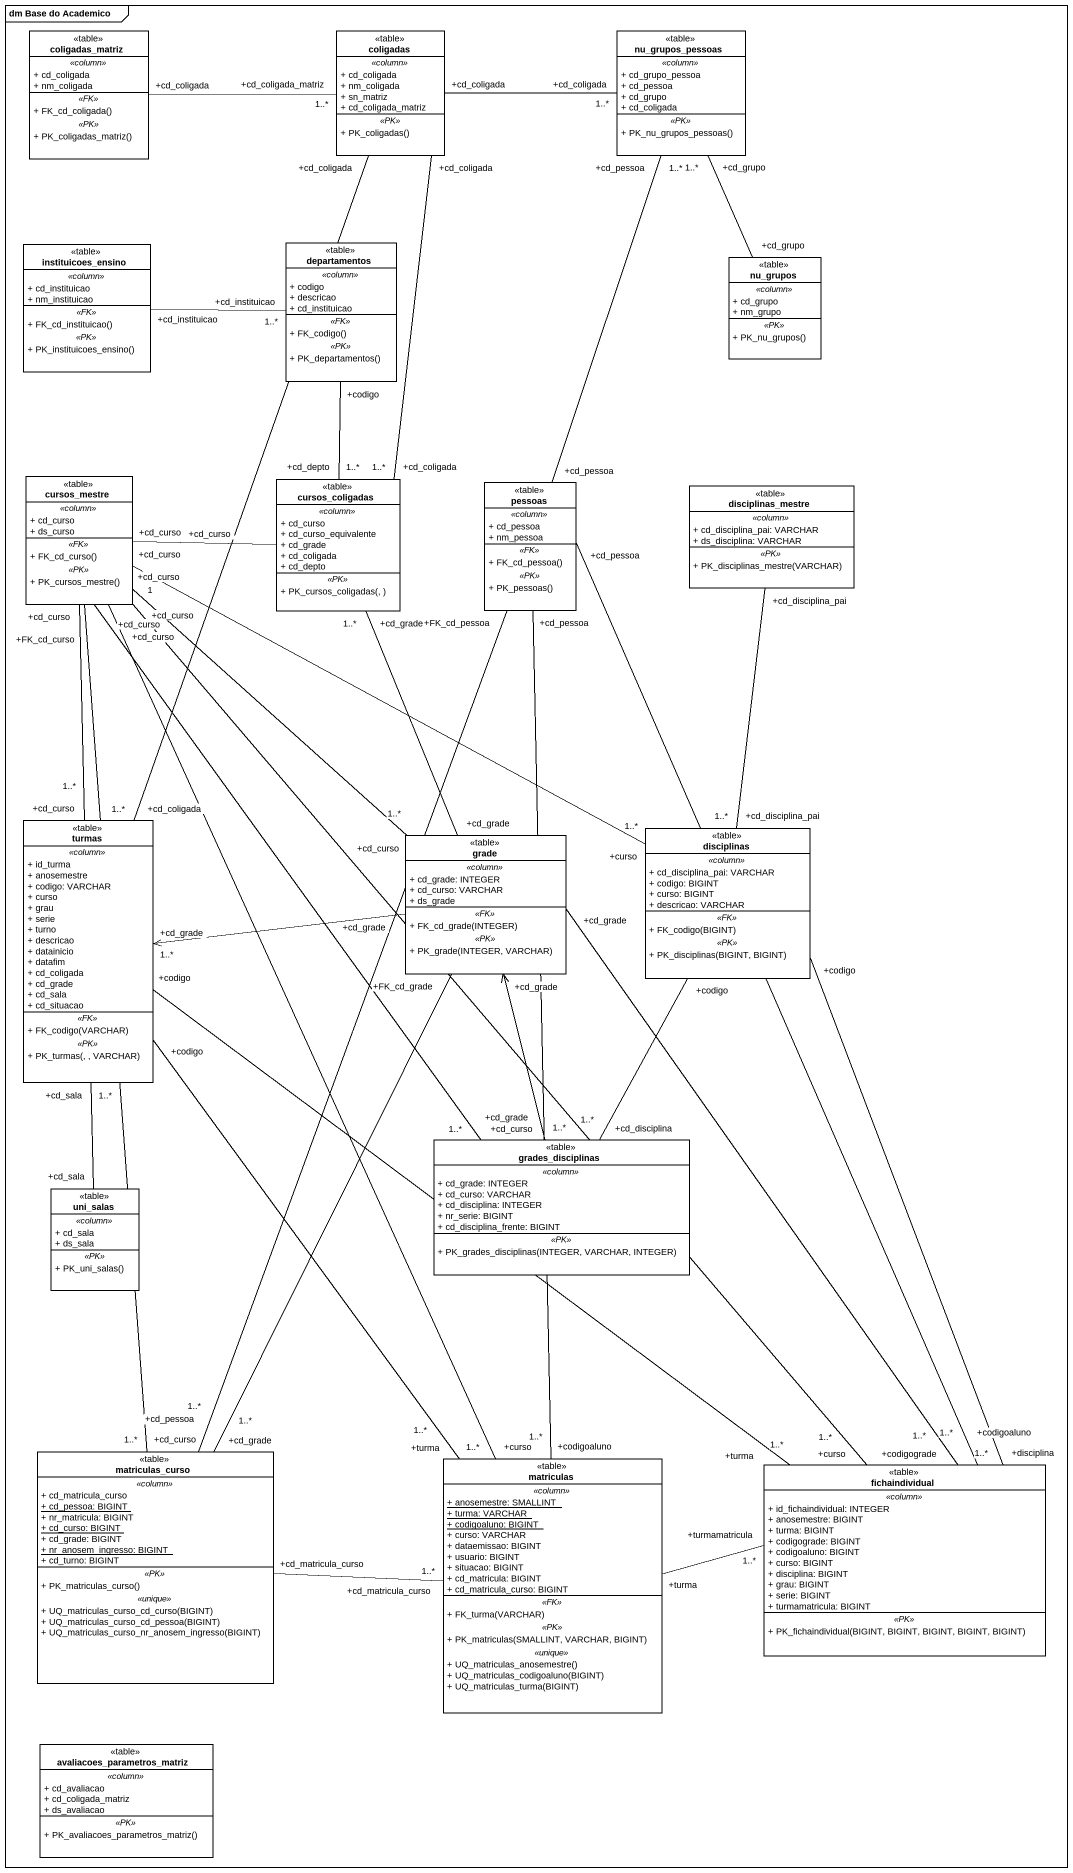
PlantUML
@startuml
mainframe dm Base do Academico
hide circle
hide empty members
skinparam classAttributeIconSize 0
class coligadas_matriz <<table>> {
  .. <<column>> ..
  + cd_coligada
  + nm_coligada
  .. <<FK>> ..
  + FK_cd_coligada()
  .. <<PK>> ..
  + PK_coligadas_matriz()
}
class coligadas <<table>> {
  .. <<column>> ..
  + cd_coligada
  + nm_coligada
  + sn_matriz
  + cd_coligada_matriz
  .. <<PK>> ..
  + PK_coligadas()
}
class nu_grupos_pessoas <<table>> {
  .. <<column>> ..
  + cd_grupo_pessoa
  + cd_pessoa
  + cd_grupo
  + cd_coligada
  .. <<PK>> ..
  + PK_nu_grupos_pessoas()
}
class instituicoes_ensino <<table>> {
  .. <<column>> ..
  + cd_instituicao
  + nm_instituicao
  .. <<FK>> ..
  + FK_cd_instituicao()
  .. <<PK>> ..
  + PK_instituicoes_ensino()
}
class departamentos <<table>> {
  .. <<column>> ..
  + codigo
  + descricao
  + cd_instituicao
  .. <<FK>> ..
  + FK_codigo()
  .. <<PK>> ..
  + PK_departamentos()
}
class nu_grupos <<table>> {
  .. <<column>> ..
  + cd_grupo
  + nm_grupo
  .. <<PK>> ..
  + PK_nu_grupos()
}
class cursos_mestre <<table>> {
  .. <<column>> ..
  + cd_curso
  + ds_curso
  .. <<FK>> ..
  + FK_cd_curso()
  .. <<PK>> ..
  + PK_cursos_mestre()
}
class cursos_coligadas <<table>> {
  .. <<column>> ..
  + cd_curso
  + cd_curso_equivalente
  + cd_grade
  + cd_coligada
  + cd_depto
  .. <<PK>> ..
  + PK_cursos_coligadas(, )
}
class pessoas <<table>> {
  .. <<column>> ..
  + cd_pessoa
  + nm_pessoa
  .. <<FK>> ..
  + FK_cd_pessoa()
  .. <<PK>> ..
  + PK_pessoas()
}
class disciplinas_mestre <<table>> {
  .. <<column>> ..
  + cd_disciplina_pai: VARCHAR
  + ds_disciplina: VARCHAR
  .. <<PK>> ..
  + PK_disciplinas_mestre(VARCHAR)
}
class turmas <<table>> {
  .. <<column>> ..
  + id_turma
  + anosemestre
  + codigo: VARCHAR
  + curso
  + grau
  + serie
  + turno
  + descricao
  + datainicio
  + datafim
  + cd_coligada
  + cd_grade
  + cd_sala
  + cd_situacao
  .. <<FK>> ..
  + FK_codigo(VARCHAR)
  .. <<PK>> ..
  + PK_turmas(, , VARCHAR)
}
class grade <<table>> {
  .. <<column>> ..
  + cd_grade: INTEGER
  + cd_curso: VARCHAR
  + ds_grade
  .. <<FK>> ..
  + FK_cd_grade(INTEGER)
  .. <<PK>> ..
  + PK_grade(INTEGER, VARCHAR)
}
class disciplinas <<table>> {
  .. <<column>> ..
  + cd_disciplina_pai: VARCHAR
  + codigo: BIGINT
  + curso: BIGINT
  + descricao: VARCHAR
  .. <<FK>> ..
  + FK_codigo(BIGINT)
  .. <<PK>> ..
  + PK_disciplinas(BIGINT, BIGINT)
}
class grades_disciplinas <<table>> {
  .. <<column>> ..
  + cd_grade: INTEGER
  + cd_curso: VARCHAR
  + cd_disciplina: INTEGER
  + nr_serie: BIGINT
  + cd_disciplina_frente: BIGINT
  .. <<PK>> ..
  + PK_grades_disciplinas(INTEGER, VARCHAR, INTEGER)
}
class uni_salas <<table>> {
  .. <<column>> ..
  + cd_sala
  + ds_sala
  .. <<PK>> ..
  + PK_uni_salas()
}
class matriculas_curso <<table>> {
  .. <<column>> ..
  + cd_matricula_curso
  {static} + cd_pessoa: BIGINT
  + nr_matricula: BIGINT
  {static} + cd_curso: BIGINT
  + cd_grade: BIGINT
  {static} + nr_anosem_ingresso: BIGINT
  + cd_turno: BIGINT
  .. <<PK>> ..
  + PK_matriculas_curso()
  .. <<unique>> ..
  + UQ_matriculas_curso_cd_curso(BIGINT)
  + UQ_matriculas_curso_cd_pessoa(BIGINT)
  + UQ_matriculas_curso_nr_anosem_ingresso(BIGINT)
}
class matriculas <<table>> {
  .. <<column>> ..
  {static} + anosemestre: SMALLINT
  {static} + turma: VARCHAR
  {static} + codigoaluno: BIGINT
  + curso: VARCHAR
  + dataemissao: BIGINT
  + usuario: BIGINT
  + situacao: BIGINT
  + cd_matricula: BIGINT
  + cd_matricula_curso: BIGINT
  .. <<FK>> ..
  + FK_turma(VARCHAR)
  .. <<PK>> ..
  + PK_matriculas(SMALLINT, VARCHAR, BIGINT)
  .. <<unique>> ..
  + UQ_matriculas_anosemestre()
  + UQ_matriculas_codigoaluno(BIGINT)
  + UQ_matriculas_turma(BIGINT)
}
class fichaindividual <<table>> {
  .. <<column>> ..
  + id_fichaindividual: INTEGER
  + anosemestre: BIGINT
  + turma: BIGINT
  + codigograde: BIGINT
  + codigoaluno: BIGINT
  + curso: BIGINT
  + disciplina: BIGINT
  + grau: BIGINT
  + serie: BIGINT
  + turmamatricula: BIGINT
  .. <<PK>> ..
  + PK_fichaindividual(BIGINT, BIGINT, BIGINT, BIGINT, BIGINT)
}
class avaliacoes_parametros_matriz <<table>> {
  .. <<column>> ..
  + cd_avaliacao
  + cd_coligada_matriz
  + ds_avaliacao
  .. <<PK>> ..
  + PK_avaliacoes_parametros_matriz()
}
coligadas_matriz "+cd_coligada" -right- "+cd_coligada_matriz\n1..*" coligadas
nu_grupos_pessoas "+cd_coligada\n1..*" -left- "+cd_coligada" coligadas
nu_grupos_pessoas "+cd_pessoa\n1..*" -- "+cd_pessoa" pessoas
departamentos "+cd_instituicao\n1..*" -left- "+cd_instituicao" instituicoes_ensino
departamentos "+codigo" -- "+cd_depto\n1..*" cursos_coligadas
nu_grupos "+cd_grupo" -up- "+cd_grupo\n1..*" nu_grupos_pessoas
cursos_mestre "+cd_curso" -right- "+cd_curso" cursos_coligadas
cursos_mestre "+cd_curso" -- "+cd_curso\n1..*" grade
cursos_mestre "+cd_curso\n1" -right- "+curso\n1..*" disciplinas
cursos_mestre "+cd_curso" -- "+cd_curso\n1..*" grades_disciplinas
cursos_mestre "+FK_cd_curso" -- "+cd_curso\n1..*" matriculas_curso
cursos_mestre "+cd_curso" -- "+curso\n1..*" matriculas
cursos_mestre "+cd_curso" -- "+curso\n1..*" fichaindividual
cursos_coligadas "+cd_coligada\n1..*" -up- "+cd_coligada" coligadas
pessoas "+FK_cd_pessoa" -- "+cd_pessoa\n1..*" matriculas_curso
pessoas "+cd_pessoa" -- "+codigoaluno\n1..*" matriculas
pessoas "+cd_pessoa" -- "+codigoaluno\n1..*" fichaindividual
turmas "+cd_coligada\n1..*" -up- "+cd_coligada" coligadas
turmas "+cd_curso\n1..*" -up- "+cd_curso" cursos_mestre
turmas "+codigo" -- "+turma\n1..*" matriculas
turmas "+codigo" -- "+turma\n1..*" fichaindividual
grade "+cd_grade" -up- "+cd_grade\n1..*" cursos_coligadas
grade "+cd_grade" -left-> "+cd_grade\n1..*" turmas
grade "+cd_grade" <-- "+cd_grade\n1..*" grades_disciplinas
grade "+FK_cd_grade" -- "+cd_grade\n1..*" matriculas_curso
grade "+cd_grade" -- "+codigograde\n1..*" fichaindividual
disciplinas "+cd_disciplina_pai\n1..*" -up- "+cd_disciplina_pai" disciplinas_mestre
disciplinas "+codigo" -- "+cd_disciplina\n1..*" grades_disciplinas
disciplinas "+codigo" -- "+disciplina\n1..*" fichaindividual
uni_salas "+cd_sala" -up- "+cd_sala\n1..*" turmas
matriculas_curso "+cd_matricula_curso" -right- "+cd_matricula_curso\n1..*" matriculas
matriculas "+turma" -right- "+turmamatricula\n1..*" fichaindividual
@enduml
